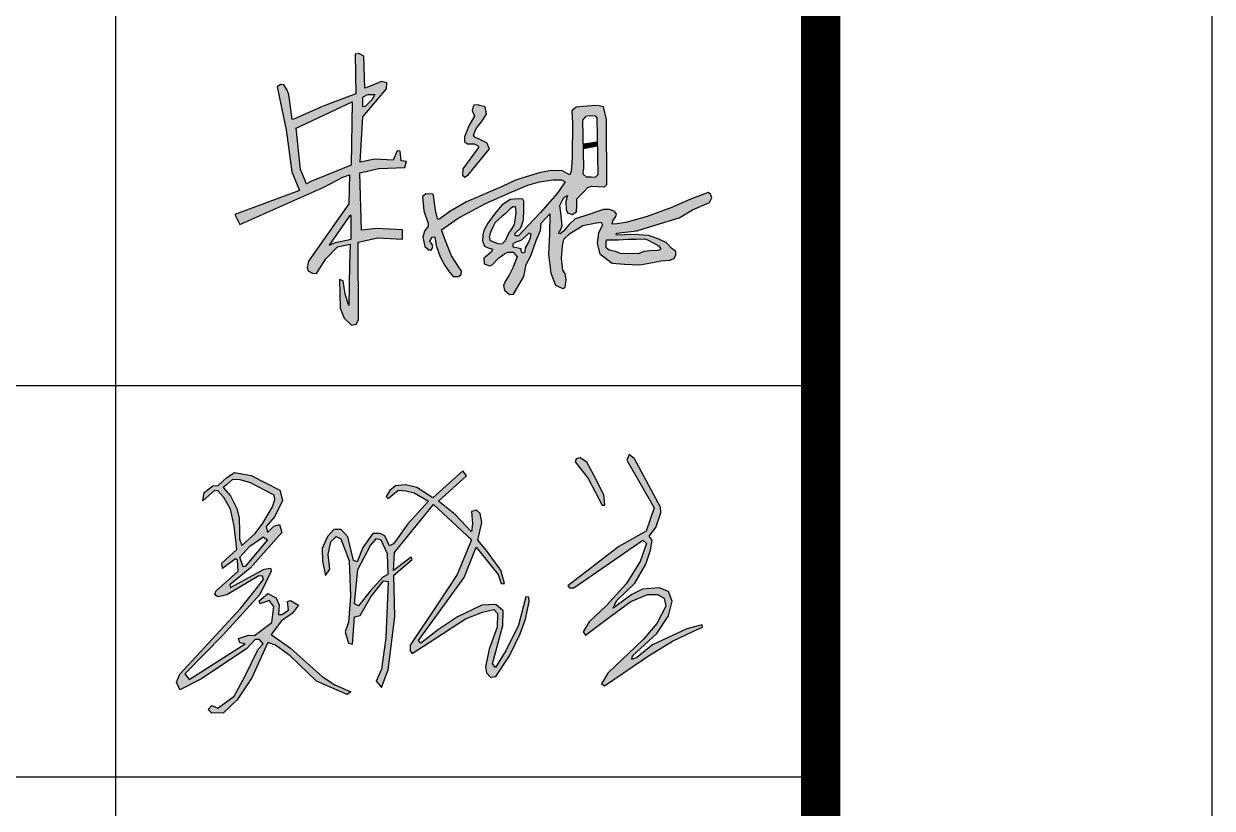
# Model space of a CAD drawing. Extents: x -417156 to 1571408, y 205758 to 1045562.
# Drawn here: x 1565338 to 1571408, y 784795 to 788804 of the extents above; entities that cross this region are included whole.
import ezdxf

# ---------------------------------------------------------------- set-up
doc = ezdxf.new("R2010")
doc.units = 0
doc.header["$LTSCALE"] = 1000
doc.header["$MEASUREMENT"] = 0
doc.layers.get('0').update_dxf_attribs({"linetype": 'CONTINUOUS'})
doc.layers.add('PUB_TITLE', color=4, linetype='CONTINUOUS')

msp = doc.modelspace()

# ---------------------------------------------------------------- hatches: boundary and pattern name
h = msp.add_hatch(color=7)
h.paths.add_polyline_path([(1567054.9, 788043), (1567151.4, 788064.4), (1567284.2, 788069.1), (1567293, 788100.6), (1567266.1, 788104.5), (1567261, 788153.9), (1567245.3, 788154.2), (1567225.5, 788107), (1567130.6, 788112.4), (1567056.7, 788096.7), (1567070.3, 788328.2), (1567191.3, 788472.4), (1567191.8, 788502.3), (1567164.5, 788508.8), (1567098, 788481.7), (1567079.2, 788474.4), (1567074.3, 788638), (1567049.9, 788652.4), (1567031.4, 788648.9), (1567034.4, 788446), (1566867.1, 788382.7), (1566720.8, 788318.7), (1566709.3, 788314.7), (1566692.4, 788443.3), (1566682.2, 788468.6), (1566666.7, 788492.1), (1566648.5, 788493.4), (1566633, 788481.6), (1566678.3, 788262.6), (1566707.3, 788047.2), (1566746.3, 787952.6), (1566416.2, 787828.9), (1566441.3, 787777.9), (1566869.8, 787969.5), (1566967.5, 788020), (1567002.1, 788031.5), (1566998.1, 787883.8), (1566792.9, 787590.5), (1566784.6, 787558.6), (1566790.1, 787542.5), (1566812, 787529), (1566832.9, 787527.2), (1566881.2, 787603.3), (1566940.1, 787664.6), (1567005, 787678.6), (1567001.2, 787574.2), (1566997.9, 787364.3), (1566980, 787422), (1566969.3, 787490.9), (1566950.2, 787496.6), (1566952.2, 787423.2), (1566954.1, 787351.1), (1566974, 787299.9), (1567011.1, 787264.5), (1567036.3, 787268.8), (1567047.7, 787291), (1567046.4, 787687.5), (1567069.9, 787692.6), (1567144.4, 787710.5), (1567272.2, 787703.5), (1567272.2, 787751.1), (1567138.9, 787758.6), (1567062.4, 787750.3)])
h.paths.add_polyline_path([(1567009.9, 788081.7), (1566804.6, 787998.1), (1566781.3, 787986.7), (1566750.9, 788060), (1566728.5, 788270), (1567016.1, 788405.1)], flags=16)
h.paths.add_polyline_path([(1567009.9, 787825.1), (1567009.9, 787702.8), (1566930.8, 787687.1), (1566897.9, 787672), (1567002.8, 787825.1)], flags=16)
h.paths.add_polyline_path([(1567070.3, 788380.5), (1567070.3, 788429.3), (1567094, 788442.3), (1567131.8, 788442.3), (1567115.2, 788415.6), (1567082.1, 788381.3)], flags=16)
h = msp.add_hatch(color=7)
h.paths.add_polyline_path([(1568237.4, 787974.7), (1568304.6, 787970.7), (1568316.4, 787982.4), (1568313.8, 788314.6), (1568299.8, 788379.5), (1568267.7, 788386.6), (1568213.6, 788384), (1568159.4, 788378.4), (1568136.7, 788360.1), (1568140.5, 788295.5), (1568139.5, 788121.5), (1568134, 788047.1), (1568124.6, 788033.1), (1568089.1, 788051.9), (1568033.8, 788054.9), (1567976.5, 788043.9), (1567925.6, 788029.5), (1567848.8, 788005.5), (1567781.5, 787972.1), (1567600, 787894.7), (1567513.4, 787845.1), (1567463.7, 787808.2), (1567453.4, 787804.5), (1567444, 787834.7), (1567438.3, 787873.7), (1567432, 787917.1), (1567428.4, 787933.6), (1567391.7, 787934.4), (1567374.2, 787920.9), (1567380.6, 787847.7), (1567403.7, 787783.2), (1567403.3, 787769.3), (1567384.3, 787743.6), (1567375.8, 787713.9), (1567386.5, 787665.2), (1567406.1, 787648.4), (1567421.2, 787649.6), (1567426.8, 787664.7), (1567423.5, 787676.4), (1567411.3, 787692.7), (1567424.3, 787713.3), (1567437.8, 787716.1), (1567445.1, 787670.6), (1567465.3, 787612.4), (1567488.2, 787568.7), (1567512.9, 787534.6), (1567531.4, 787513.3), (1567558.5, 787511.9), (1567572.3, 787523), (1567573.1, 787541.5), (1567563.2, 787555.3), (1567522, 787618.6), (1567492.3, 787695), (1567471.7, 787750.9), (1567557.5, 787810.6), (1567697.1, 787886.4), (1567826.9, 787943.2), (1567912.6, 787979.3), (1567971.4, 787996.3), (1568040.3, 788006.3), (1568084.2, 788006.3), (1568104, 787995.7), (1568062.9, 787936.2), (1567976.4, 787838.3), (1567914, 787773.7), (1567865.1, 787720.6), (1567851.4, 787721.2), (1567847.2, 787725.8), (1567845.8, 787732.4), (1567876.3, 787761.8), (1567890.3, 787802), (1567891.6, 787855.5), (1567892, 787897.4), (1567887.4, 787907.9), (1567863.5, 787909.8), (1567822.9, 787907), (1567779.4, 787876.4), (1567745.2, 787836.1), (1567707.7, 787784.6), (1567688.6, 787748.6), (1567683.5, 787725.6), (1567681.6, 787694.1), (1567691, 787667.2), (1567710.7, 787659.7), (1567732, 787652.6), (1567727.3, 787639.1), (1567702.4, 787618.1), (1567688.4, 787606.7), (1567689.4, 787577.6), (1567716.3, 787567.7), (1567730.8, 787572.1), (1567762.2, 787607), (1567793.1, 787628.4), (1567811, 787637.9), (1567837.4, 787636.4), (1567857.8, 787613.5), (1567836.4, 787556.2), (1567817.5, 787519.4), (1567799, 787490.5), (1567788.1, 787466.5), (1567793.1, 787442.6), (1567819.5, 787420.2), (1567839.4, 787422.7), (1567892.6, 787511.9), (1567904.6, 787574.2), (1567927.9, 787618.3), (1567955.9, 787696.3), (1567976.5, 787747.3), (1567980.9, 787785.8), (1568025.7, 787833.2), (1568023.9, 787730.3), (1568018.5, 787625.6), (1568030.5, 787528.9), (1568054.3, 787468.9), (1568090.6, 787452), (1568103, 787456.5), (1568108.7, 787497.2), (1568104.1, 787526.6), (1568091, 787545.1), (1568083.7, 787605), (1568089.4, 787670.1), (1568096.7, 787704.3), (1568127.5, 787732.3), (1568166.7, 787755.8), (1568193.6, 787773.1), (1568262.6, 787787.7), (1568286.7, 787789.9), (1568294.5, 787777.3), (1568273.8, 787733.4), (1568266, 787681.7), (1568280.9, 787628), (1568342.6, 787581.1), (1568406.4, 787576.2), (1568485, 787571.9), (1568559.4, 787585.4), (1568592.1, 787593.3), (1568636.7, 787595.4), (1568659.4, 787604.6), (1568667.9, 787623.7), (1568669, 787641.3), (1568650.4, 787654.3), (1568620.6, 787684.4), (1568582, 787703.6), (1568530.3, 787722.5), (1568451.1, 787727.2), (1568365.4, 787724), (1568365.9, 787734), (1568470, 787745.4), (1568550.7, 787771.8), (1568686.4, 787812.8), (1568754.1, 787853.1), (1568839.9, 787890.6), (1568851.9, 787914.5), (1568846.4, 787933.9), (1568833, 787942.8), (1568739.8, 787906.2), (1568642.2, 787863.2), (1568521.3, 787818.5), (1568413.9, 787789), (1568367.3, 787781.8), (1568344, 787780.9), (1568346.4, 787796.6), (1568362.3, 787818.8), (1568365, 787833.4), (1568353, 787845.8), (1568330.4, 787854.6), (1568298.9, 787854.6), (1568203.3, 787823.5), (1568153.9, 787807.6), (1568122.1, 787776.6), (1568093.9, 787744.5), (1568077, 787731.3), (1568070, 787731.8), (1568072.8, 787739), (1568079.1, 787749), (1568084.3, 787763.4), (1568087.5, 787771.7), (1568080.9, 787838.2), (1568076.4, 787875), (1568095.8, 787915.8), (1568114.8, 787926.8), (1568107.3, 787895.9), (1568108.3, 787854.6), (1568115.3, 787837.7), (1568139.7, 787828.7), (1568161.6, 787843.1), (1568163.6, 787876), (1568163.6, 787910), (1568199.5, 787946.8), (1568218.9, 787966.7)])
h.paths.add_polyline_path([(1568195.9, 788035.1), (1568199.2, 788068.1), (1568194.1, 788311.9), (1568210.1, 788332.2), (1568225.2, 788336.2), (1568256.2, 788333.5), (1568265.5, 788322.9), (1568269.5, 788033), (1568256.4, 788018.9), (1568238.5, 788020.5), (1568212.1, 788020)], flags=16)
h.paths.add_polyline_path([(1568315, 787699.4), (1568375.3, 787700.2), (1568423.4, 787703.3), (1568465.1, 787703.7), (1568507.7, 787705.3), (1568524.6, 787699.4), (1568556.9, 787682.5), (1568581.8, 787668.7), (1568592.4, 787652.2), (1568580.6, 787645.1), (1568538, 787644.7), (1568506.5, 787640), (1568476.6, 787627.8), (1568385.9, 787630.5), (1568359.9, 787640), (1568327.6, 787647.4), (1568312.3, 787658.5), (1568312.7, 787688)], flags=16)
h.paths.add_polyline_path([(1567851.7, 787861.7), (1567852.2, 787837.8), (1567849.2, 787812.9), (1567845.3, 787777.6), (1567833.3, 787758.1), (1567813.4, 787730.2), (1567797.9, 787697.4), (1567781, 787679.4), (1567758.6, 787681.4), (1567720.7, 787696.5), (1567715.2, 787714.9), (1567724.2, 787742.3), (1567734.1, 787765.2), (1567745.6, 787788.5), (1567781.6, 787821.3), (1567794.7, 787830.7), (1567807, 787843.7), (1567823.5, 787860.2), (1567837.6, 787867.9), (1567848.9, 787868.1)], flags=16)
h.paths.add_polyline_path([(1567930.1, 787731), (1567926.8, 787712.6), (1567917.2, 787688), (1567900.4, 787658.9), (1567899.2, 787636.6), (1567886.4, 787634.2), (1567879.7, 787637.7), (1567877.2, 787645.1), (1567876.4, 787655.4), (1567857.1, 787661.2), (1567836.5, 787663.7), (1567835.3, 787670.9), (1567836.2, 787678.9), (1567848.2, 787686.4), (1567879.7, 787699), (1567914.3, 787731.1), (1567917.8, 787733.3)], flags=16)
for points in [[(1567716.8, 788165.3), (1567702.8, 788196.2), (1567641.7, 788225.5), (1567635.2, 788235.4), (1567648.2, 788269.8), (1567676.1, 788303.1), (1567701.4, 788342.2), (1567694.2, 788379.8), (1567665.6, 788386.7), (1567659.5, 788390.7), (1567635, 788387.7), (1567628.1, 788361.8), (1567641, 788331.4), (1567612.1, 788285.6), (1567588.7, 788225.9), (1567588.8, 788200.2), (1567604.2, 788190.1), (1567637.9, 788190.1), (1567658.5, 788179.8), (1567661.4, 788171.7), (1567580.6, 788063.7), (1567579.6, 788031.2), (1567591.6, 788020.3), (1567610, 788033.7)], [(1568267.2, 788200.3), (1568196.7, 788190), (1568197.2, 788164.7), (1568267.5, 788178)]]:
    msp.add_hatch(color=7).paths.add_polyline_path(points)
h = msp.add_hatch(color=256)
h.paths.add_polyline_path([(1568458.2, 786581.7), (1568429.6, 786603.6), (1568418.9, 786574.6), (1568557.3, 786330), (1568517.6, 786212), (1568377.1, 786132.1), (1568116.7, 785931.9), (1568125.5, 785921.3), (1568147.7, 785922.2), (1568500.1, 786165), (1568518.5, 786148.5), (1568486.5, 786056.6), (1568414.9, 785941.6), (1568315, 785830.8), (1568226, 785748.6), (1568195, 785697.4), (1568207.6, 785679), (1568337.3, 785776.7), (1568438.1, 785852.6), (1568523.4, 785888), (1568575.7, 785888), (1568608.6, 785868.7), (1568618.3, 785828.1), (1568570.8, 785740.1), (1568503, 785659.4), (1568425.6, 785584.9), (1568364.4, 785526.2), (1568321.6, 785485), (1568288.1, 785431.2), (1568303.6, 785421.5), (1568393.6, 785482.4), (1568523.5, 785570.3), (1568650.7, 785648.5), (1568755.2, 785699.3), (1568805.3, 785721), (1568803.3, 785733.2), (1568724.6, 785712.2), (1568549, 785630.2), (1568468.9, 785566.5), (1568444.5, 785556.3), (1568447.2, 785574.6), (1568571.4, 785688.5), (1568631, 785778.6), (1568649.4, 785852.8), (1568631.8, 785902.3), (1568583, 785921.9), (1568498.9, 785914.5), (1568443.3, 785888), (1568374.1, 785836.6), (1568348.2, 785817.3), (1568366, 785855.5), (1568459.5, 785945.6), (1568515.2, 786042.2), (1568539.6, 786114.7), (1568547.1, 786165.5), (1568532.1, 786185.1), (1568566.2, 786230.3), (1568591.3, 786305.5), (1568589.9, 786334.6)])
h.paths.add_polyline_path([(1568179.6, 786585.4), (1568158.8, 786581.6), (1568154.5, 786565), (1568221.1, 786479.8), (1568293.1, 786343.7), (1568306.4, 786343.7), (1568300.9, 786397.6), (1568250.8, 786493.9), (1568214, 786564.6)], flags=17)
h.paths.add_polyline_path([(1567106.5, 785904), (1567046.8, 785829.5), (1567027.5, 785840.6), (1567044.8, 786015.7), (1567109.6, 786138.1), (1567139.1, 786174.1), (1567161.1, 786167.7), (1567194.5, 786096.8), (1567198, 785989.8), (1567171.8, 785977)], flags=16)
h.paths.add_polyline_path([(1566864.1, 786060.4), (1566878.4, 785984.7), (1566901.1, 786016.4), (1566892.2, 786092.5), (1566906.1, 786156.7), (1566932.8, 786184.4), (1566957.5, 786172.6), (1567000.1, 786058.9), (1567007, 785879), (1566996.1, 785747), (1566980.3, 785696.6), (1566997.1, 785639.2), (1567016.9, 785633.3), (1567027.8, 785773.7), (1567056.5, 785780.6), (1567110.9, 785876.5), (1567175.2, 785957.6), (1567199.9, 785953.6), (1567187.1, 785666.9), (1567165.3, 785505.3), (1567138.6, 785445), (1567165.3, 785412.4), (1567199.9, 785502.4), (1567232.6, 785773.7), (1567227.9, 785986.2), (1567321.5, 786066.5), (1567317.4, 786079), (1567225.9, 786011.1), (1567232.1, 786101.8), (1567431, 786348.2), (1567625.6, 786166.2), (1567551.9, 785990.2), (1567452.5, 785840.4), (1567311.4, 785627.9), (1567311.6, 785600), (1567322.3, 785586.3), (1567437.1, 785661.2), (1567594.2, 785763.7), (1567681.2, 785798), (1567739.5, 785810.2), (1567757.9, 785791.1), (1567756.4, 785720.8), (1567714.3, 785608.9), (1567696.7, 785517.2), (1567701.3, 785487.4), (1567722.7, 785464.4), (1567748.7, 785469), (1567818.3, 785574.5), (1567872.7, 785687.1), (1567900.7, 785761.6), (1567920.2, 785851.1), (1567917.2, 785874.5), (1567902.9, 785876), (1567865.2, 785731.4), (1567801.9, 785603.5), (1567746.8, 785515), (1567732.5, 785533.8), (1567785.3, 785729.1), (1567786.1, 785804.4), (1567749.9, 785836.1), (1567676.8, 785832.3), (1567553.9, 785773.6), (1567456.7, 785708.1), (1567366.3, 785639.6), (1567353.6, 785651.7), (1567587.9, 785973.9), (1567647.9, 786130.1), (1567724.7, 786034.1), (1567760.8, 785989.1), (1567777.1, 785943.4), (1567793.6, 785943.4), (1567774.4, 786012.3), (1567700.9, 786112.2), (1567656.9, 786165.4), (1567677, 786255.1), (1567668.7, 786301.7), (1567650.4, 786318.3), (1567624.6, 786312.5), (1567630.4, 786250.1), (1567624.6, 786207.8), (1567541.4, 786295.8), (1567456.2, 786364.3), (1567599.1, 786493.6), (1567580.9, 786519.2), (1567426.7, 786381.5), (1567345.3, 786434.4), (1567287.7, 786448), (1567236.5, 786443), (1567207, 786418.5), (1567189.7, 786387.6), (1567199.8, 786378.2), (1567232.2, 786404.9), (1567252, 786421.1), (1567289.1, 786417.1), (1567332.2, 786406.7), (1567404.9, 786364.9), (1567299.8, 786248.1), (1567244.8, 786172), (1567226.2, 786146.1), (1567205.5, 786135.7), (1567182.7, 786188.1), (1567158.5, 786198.7), (1567120.7, 786198.7), (1567069.1, 786127.9), (1567040.8, 786054.8), (1567021.6, 786060.9), (1566992.7, 786182.9), (1566959.4, 786219.2), (1566922.1, 786219.7), (1566889.8, 786184.4), (1566862.5, 786123.4)])
h.paths.add_polyline_path([(1566458.7, 786028.7), (1566442.2, 786079.2), (1566492.3, 786134.2), (1566541.8, 786168.7), (1566560.5, 786181.7), (1566582.9, 786166.2), (1566468.3, 786030.7)], flags=16)
h.paths.add_polyline_path([(1566440.4, 786172.9), (1566452, 786137.3), (1566519.1, 786199.6), (1566559.8, 786251.4), (1566608.8, 786336.4), (1566619.7, 786372.7), (1566616.2, 786394.8), (1566496.5, 786457.6), (1566442.7, 786473.8), (1566403.5, 786474.8), (1566373.1, 786448.4), (1566357.1, 786434.6), (1566394.4, 786391), (1566425.4, 786327.6), (1566438.7, 786278.5), (1566440.2, 786213)], flags=16)
h.paths.add_polyline_path([(1566311.7, 786419), (1566253.3, 786365.9), (1566258.7, 786409.1), (1566303.2, 786443.3), (1566330.9, 786444), (1566374.6, 786485.3), (1566414.3, 786510.7), (1566499.3, 786496.4), (1566646.1, 786420.3), (1566658.8, 786367.9), (1566620.7, 786287), (1566576.3, 786235.4), (1566582.6, 786204.5), (1566615.2, 786237), (1566643.8, 786245), (1566655.5, 786204.6), (1566495, 786022.1), (1566389.8, 785937.2), (1566394.2, 785924.1), (1566565.1, 786016.9), (1566597.5, 786023), (1566601.9, 786007.3), (1566543.6, 785888.3), (1566356.7, 785680.7), (1566159.9, 785481.9), (1566183, 785453.3), (1566468.9, 785635.7), (1566441.4, 785641.2), (1566434.8, 785662), (1566485.4, 785679.6), (1566516.1, 785678.5), (1566605.2, 785744.4), (1566615.1, 785825.7), (1566590.9, 785857.6), (1566544.7, 785840), (1566540.3, 785855.4), (1566584.3, 785892.7), (1566627.2, 785870.7), (1566642.6, 785832.3), (1566638.2, 785785.1), (1566655.8, 785786.2), (1566689.9, 785807), (1566685.5, 785851), (1566699.8, 785857.6), (1566740.5, 785833.4), (1566709.7, 785791.6), (1566653.6, 785753.2), (1566601.9, 785682.9), (1566700.9, 785613.7), (1566799.8, 785524.7), (1566861.9, 785469), (1566926.5, 785426.5), (1567009, 785390.2), (1566989.2, 785377.1), (1566833.1, 785444.1), (1566697.8, 785573.7), (1566623.1, 785628.6), (1566584.6, 785642.9), (1566503.2, 785461.6), (1566428.4, 785348.5), (1566357.6, 785282.9), (1566299, 785281.4), (1566279, 785299.8), (1566298.2, 785319.8), (1566329.1, 785306), (1566412.3, 785368.3), (1566467.8, 785468.1), (1566535.6, 785608.9), (1566560.2, 785635.1), (1566541.7, 785657.4), (1566520.2, 785658.2), (1566477.8, 785611.2), (1566245.2, 785456.5), (1566135, 785399.6), (1566118.8, 785439.6), (1566134.2, 785481.2), (1566444.7, 785816.4), (1566527.2, 785917.6), (1566552.5, 785951.7), (1566561.9, 785964.4), (1566556.7, 785981.6), (1566538.5, 785982.3), (1566375.6, 785885.7), (1566330.9, 785875.6), (1566313.3, 785886.4), (1566319.4, 785904.7), (1566433.7, 786006.9), (1566429.6, 786062.9), (1566419.6, 786069.6), (1566352.9, 786020.9), (1566348.9, 786046.9), (1566425.6, 786117.6), (1566412.1, 786237.7), (1566393.9, 786322.9), (1566359.8, 786383.3), (1566328.7, 786417.3)])

# ---------------------------------------------------------------- linework, layer by layer
for p, q in [((1568158.8, 786581.6), (1568154.5, 786565)), ((1568154.5, 786565), (1568221.1, 786479.8)), ((1568179.6, 786585.4), (1568158.8, 786581.6)), ((1568214, 786564.6), (1568179.6, 786585.4)), ((1568250.8, 786493.9), (1568214, 786564.6)), ((1568429.6, 786603.6), (1568418.9, 786574.6)), ((1568418.9, 786574.6), (1568557.3, 786330)), ((1568458.2, 786581.7), (1568429.6, 786603.6)), ((1568589.9, 786334.6), (1568458.2, 786581.7)), ((1566374.6, 786485.3), (1566414.3, 786510.7)), ((1566414.3, 786510.7), (1566499.3, 786496.4)), ((1566499.3, 786496.4), (1566646.1, 786420.3)), ((1567580.9, 786519.2), (1567426.7, 786381.5)), ((1567456.2, 786364.3), (1567599.1, 786493.6)), ((1567599.1, 786493.6), (1567580.9, 786519.2)), ((1568300.9, 786397.6), (1568250.8, 786493.9)), ((1566258.7, 786409.1), (1566303.2, 786443.3)), ((1566303.2, 786443.3), (1566330.9, 786444)), ((1566330.9, 786444), (1566374.6, 786485.3)), ((1566373.1, 786448.4), (1566357.1, 786434.6)), ((1566357.1, 786434.6), (1566394.4, 786391)), ((1566403.5, 786474.8), (1566373.1, 786448.4)), ((1566442.7, 786473.8), (1566403.5, 786474.8)), ((1566496.5, 786457.6), (1566442.7, 786473.8)), ((1566616.2, 786394.8), (1566496.5, 786457.6)), ((1567236.5, 786443), (1567207, 786418.5)), ((1567287.7, 786448), (1567236.5, 786443)), ((1567345.3, 786434.4), (1567287.7, 786448)), ((1567426.7, 786381.5), (1567345.3, 786434.4)), ((1568221.1, 786479.8), (1568293.1, 786343.7)), ((1566311.7, 786419), (1566253.3, 786365.9)), ((1566253.3, 786365.9), (1566258.7, 786409.1)), ((1566328.7, 786417.3), (1566311.7, 786419)), ((1566359.8, 786383.3), (1566328.7, 786417.3)), ((1566393.9, 786322.9), (1566359.8, 786383.3)), ((1566394.4, 786391), (1566425.4, 786327.6)), ((1566608.8, 786336.4), (1566619.7, 786372.7)), ((1566619.7, 786372.7), (1566616.2, 786394.8)), ((1566646.1, 786420.3), (1566658.8, 786367.9)), ((1567207, 786418.5), (1567189.7, 786387.6)), ((1567189.7, 786387.6), (1567199.8, 786378.2)), ((1567199.8, 786378.2), (1567232.2, 786404.9)), ((1567232.2, 786404.9), (1567252, 786421.1)), ((1567252, 786421.1), (1567289.1, 786417.1)), ((1567289.1, 786417.1), (1567332.2, 786406.7)), ((1567332.2, 786406.7), (1567404.9, 786364.9)), ((1568306.4, 786343.7), (1568300.9, 786397.6)), ((1566412.1, 786237.7), (1566393.9, 786322.9)), ((1566425.4, 786327.6), (1566438.7, 786278.5)), ((1566559.8, 786251.4), (1566608.8, 786336.4)), ((1566658.8, 786367.9), (1566620.7, 786287)), ((1567232.1, 786101.8), (1567431, 786348.2)), ((1567404.9, 786364.9), (1567299.8, 786248.1)), ((1567431, 786348.2), (1567625.6, 786166.2)), ((1567541.4, 786295.8), (1567456.2, 786364.3)), ((1567650.4, 786318.3), (1567624.6, 786312.5)), ((1567624.6, 786312.5), (1567630.4, 786250.1)), ((1567668.7, 786301.7), (1567650.4, 786318.3)), ((1568293.1, 786343.7), (1568306.4, 786343.7)), ((1568557.3, 786330), (1568517.6, 786212)), ((1568591.3, 786305.5), (1568589.9, 786334.6)), ((1566438.7, 786278.5), (1566440.2, 786213)), ((1566519.1, 786199.6), (1566559.8, 786251.4)), ((1566620.7, 786287), (1566576.3, 786235.4)), ((1567624.6, 786207.8), (1567541.4, 786295.8)), ((1567656.9, 786165.4), (1567677, 786255.1)), ((1567677, 786255.1), (1567668.7, 786301.7)), ((1568566.2, 786230.3), (1568591.3, 786305.5)), ((1566425.6, 786117.6), (1566412.1, 786237.7)), ((1566440.2, 786213), (1566440.4, 786172.9)), ((1566452, 786137.3), (1566519.1, 786199.6)), ((1566655.5, 786204.6), (1566495, 786022.1)), ((1566576.3, 786235.4), (1566582.6, 786204.5)), ((1566582.6, 786204.5), (1566615.2, 786237)), ((1566615.2, 786237), (1566643.8, 786245)), ((1566643.8, 786245), (1566655.5, 786204.6)), ((1566922.1, 786219.7), (1566889.8, 786184.4)), ((1566959.4, 786219.2), (1566922.1, 786219.7)), ((1566992.7, 786182.9), (1566959.4, 786219.2)), ((1567120.7, 786198.7), (1567069.1, 786127.9)), ((1567158.5, 786198.7), (1567120.7, 786198.7)), ((1567182.7, 786188.1), (1567158.5, 786198.7)), ((1567299.8, 786248.1), (1567244.8, 786172)), ((1567630.4, 786250.1), (1567624.6, 786207.8)), ((1568517.6, 786212), (1568377.1, 786132.1)), ((1568532.1, 786185.1), (1568566.2, 786230.3)), ((1566440.4, 786172.9), (1566452, 786137.3)), ((1566442.2, 786079.2), (1566492.3, 786134.2)), ((1566582.9, 786166.2), (1566468.3, 786030.7)), ((1566492.3, 786134.2), (1566541.8, 786168.7)), ((1566541.8, 786168.7), (1566560.5, 786181.7)), ((1566560.5, 786181.7), (1566582.9, 786166.2)), ((1566889.8, 786184.4), (1566862.5, 786123.4)), ((1566892.2, 786092.5), (1566906.1, 786156.7)), ((1566906.1, 786156.7), (1566932.8, 786184.4)), ((1566932.8, 786184.4), (1566957.5, 786172.6)), ((1566957.5, 786172.6), (1567000.1, 786058.9)), ((1567021.6, 786060.9), (1566992.7, 786182.9)), ((1567044.8, 786015.7), (1567109.6, 786138.1)), ((1567109.6, 786138.1), (1567139.1, 786174.1)), ((1567139.1, 786174.1), (1567161.1, 786167.7)), ((1567161.1, 786167.7), (1567194.5, 786096.8)), ((1567205.5, 786135.7), (1567182.7, 786188.1)), ((1567226.2, 786146.1), (1567205.5, 786135.7)), ((1567244.8, 786172), (1567226.2, 786146.1)), ((1567625.6, 786166.2), (1567551.9, 785990.2)), ((1567587.9, 785973.9), (1567647.9, 786130.1)), ((1567647.9, 786130.1), (1567724.7, 786034.1)), ((1567700.9, 786112.2), (1567656.9, 786165.4)), ((1568377.1, 786132.1), (1568116.7, 785931.9)), ((1568147.7, 785922.2), (1568500.1, 786165)), ((1568518.5, 786148.5), (1568486.5, 786056.6)), ((1568500.1, 786165), (1568518.5, 786148.5)), ((1568547.1, 786165.5), (1568532.1, 786185.1)), ((1568539.6, 786114.7), (1568547.1, 786165.5)), ((1566348.9, 786046.9), (1566425.6, 786117.6)), ((1566419.6, 786069.6), (1566352.9, 786020.9)), ((1566429.6, 786062.9), (1566419.6, 786069.6)), ((1566458.7, 786028.7), (1566442.2, 786079.2)), ((1566862.5, 786123.4), (1566864.1, 786060.4)), ((1566901.1, 786016.4), (1566892.2, 786092.5)), ((1567069.1, 786127.9), (1567040.8, 786054.8)), ((1567194.5, 786096.8), (1567198, 785989.8)), ((1567225.9, 786011.1), (1567232.1, 786101.8)), ((1567317.4, 786079), (1567225.9, 786011.1)), ((1567321.5, 786066.5), (1567317.4, 786079)), ((1567774.4, 786012.3), (1567700.9, 786112.2)), ((1568515.2, 786042.2), (1568539.6, 786114.7)), ((1566352.9, 786020.9), (1566348.9, 786046.9)), ((1566495, 786022.1), (1566389.8, 785937.2)), ((1566394.2, 785924.1), (1566565.1, 786016.9)), ((1566433.7, 786006.9), (1566429.6, 786062.9)), ((1566468.3, 786030.7), (1566458.7, 786028.7)), ((1566565.1, 786016.9), (1566597.5, 786023)), ((1566597.5, 786023), (1566601.9, 786007.3)), ((1566864.1, 786060.4), (1566878.4, 785984.7)), ((1566878.4, 785984.7), (1566901.1, 786016.4)), ((1567000.1, 786058.9), (1567007, 785879)), ((1567040.8, 786054.8), (1567021.6, 786060.9)), ((1567027.5, 785840.6), (1567044.8, 786015.7)), ((1567227.9, 785986.2), (1567321.5, 786066.5)), ((1567724.7, 786034.1), (1567760.8, 785989.1)), ((1567793.6, 785943.4), (1567774.4, 786012.3)), ((1568486.5, 786056.6), (1568414.9, 785941.6)), ((1568459.5, 785945.6), (1568515.2, 786042.2)), ((1566319.4, 785904.7), (1566433.7, 786006.9)), ((1566538.5, 785982.3), (1566375.6, 785885.7)), ((1566527.2, 785917.6), (1566552.5, 785951.7)), ((1566556.7, 785981.6), (1566538.5, 785982.3)), ((1566601.9, 786007.3), (1566543.6, 785888.3)), ((1566552.5, 785951.7), (1566561.9, 785964.4)), ((1566561.9, 785964.4), (1566556.7, 785981.6)), ((1567171.8, 785977), (1567106.5, 785904)), ((1567110.9, 785876.5), (1567175.2, 785957.6)), ((1567198, 785989.8), (1567171.8, 785977)), ((1567175.2, 785957.6), (1567199.9, 785953.6)), ((1567199.9, 785953.6), (1567187.1, 785666.9)), ((1567232.6, 785773.7), (1567227.9, 785986.2)), ((1567353.6, 785651.7), (1567587.9, 785973.9)), ((1567551.9, 785990.2), (1567452.5, 785840.4)), ((1567760.8, 785989.1), (1567777.1, 785943.4)), ((1566313.3, 785886.4), (1566319.4, 785904.7)), ((1566330.9, 785875.6), (1566313.3, 785886.4)), ((1566543.6, 785888.3), (1566356.7, 785680.7)), ((1566389.8, 785937.2), (1566394.2, 785924.1)), ((1566444.7, 785816.4), (1566527.2, 785917.6)), ((1566540.3, 785855.4), (1566584.3, 785892.7)), ((1566584.3, 785892.7), (1566627.2, 785870.7)), ((1567106.5, 785904), (1567046.8, 785829.5)), ((1567777.1, 785943.4), (1567793.6, 785943.4)), ((1568116.7, 785931.9), (1568125.5, 785921.3)), ((1568125.5, 785921.3), (1568147.7, 785922.2)), ((1568414.9, 785941.6), (1568315, 785830.8)), ((1568366, 785855.5), (1568459.5, 785945.6)), ((1568443.3, 785888), (1568374.1, 785836.6)), ((1568438.1, 785852.6), (1568523.4, 785888)), ((1568498.9, 785914.5), (1568443.3, 785888)), ((1568583, 785921.9), (1568498.9, 785914.5)), ((1568523.4, 785888), (1568575.7, 785888)), ((1568575.7, 785888), (1568608.6, 785868.7)), ((1568631.8, 785902.3), (1568583, 785921.9)), ((1568649.4, 785852.8), (1568631.8, 785902.3)), ((1566375.6, 785885.7), (1566330.9, 785875.6)), ((1566544.7, 785840), (1566540.3, 785855.4)), ((1566590.9, 785857.6), (1566544.7, 785840)), ((1566544.7, 785840), (1566544.7, 785840)), ((1566615.1, 785825.7), (1566590.9, 785857.6)), ((1566605.2, 785744.4), (1566615.1, 785825.7)), ((1566627.2, 785870.7), (1566642.6, 785832.3)), ((1566642.6, 785832.3), (1566638.2, 785785.1)), ((1566685.5, 785851), (1566699.8, 785857.6)), ((1566689.9, 785807), (1566685.5, 785851)), ((1566699.8, 785857.6), (1566740.5, 785833.4)), ((1566740.5, 785833.4), (1566709.7, 785791.6)), ((1567007, 785879), (1566996.1, 785747)), ((1567046.8, 785829.5), (1567027.5, 785840.6)), ((1567056.5, 785780.6), (1567110.9, 785876.5)), ((1567452.5, 785840.4), (1567311.4, 785627.9)), ((1567676.8, 785832.3), (1567553.9, 785773.6)), ((1567749.9, 785836.1), (1567676.8, 785832.3)), ((1567786.1, 785804.4), (1567749.9, 785836.1)), ((1567902.9, 785876), (1567865.2, 785731.4)), ((1567900.7, 785761.6), (1567920.2, 785851.1)), ((1567917.2, 785874.5), (1567902.9, 785876)), ((1567920.2, 785851.1), (1567917.2, 785874.5)), ((1568315, 785830.8), (1568226, 785748.6)), ((1568337.3, 785776.7), (1568438.1, 785852.6)), ((1568348.2, 785817.3), (1568366, 785855.5)), ((1568374.1, 785836.6), (1568348.2, 785817.3)), ((1568618.3, 785828.1), (1568570.8, 785740.1)), ((1568608.6, 785868.7), (1568618.3, 785828.1)), ((1568631, 785778.6), (1568649.4, 785852.8)), ((1566134.2, 785481.2), (1566444.7, 785816.4)), ((1566638.2, 785785.1), (1566655.8, 785786.2)), ((1566709.7, 785791.6), (1566653.6, 785753.2)), ((1566655.8, 785786.2), (1566689.9, 785807)), ((1567016.9, 785633.3), (1567027.8, 785773.7)), ((1567027.8, 785773.7), (1567056.5, 785780.6)), ((1567199.9, 785502.4), (1567232.6, 785773.7)), ((1567553.9, 785773.6), (1567456.7, 785708.1)), ((1567594.2, 785763.7), (1567681.2, 785798)), ((1567681.2, 785798), (1567739.5, 785810.2)), ((1567739.5, 785810.2), (1567757.9, 785791.1)), ((1567757.9, 785791.1), (1567756.4, 785720.8)), ((1567785.3, 785729.1), (1567786.1, 785804.4)), ((1568207.6, 785679), (1568337.3, 785776.7)), ((1568571.4, 785688.5), (1568631, 785778.6)), ((1566516.1, 785678.5), (1566605.2, 785744.4)), ((1566653.6, 785753.2), (1566601.9, 785682.9)), ((1566996.1, 785747), (1566980.3, 785696.6)), ((1567456.7, 785708.1), (1567366.3, 785639.6)), ((1567437.1, 785661.2), (1567594.2, 785763.7)), ((1567756.4, 785720.8), (1567714.3, 785608.9)), ((1567732.5, 785533.8), (1567785.3, 785729.1)), ((1567865.2, 785731.4), (1567801.9, 785603.5)), ((1567872.7, 785687.1), (1567900.7, 785761.6)), ((1568226, 785748.6), (1568195, 785697.4)), ((1568570.8, 785740.1), (1568503, 785659.4)), ((1568724.6, 785712.2), (1568549, 785630.2)), ((1568803.3, 785733.2), (1568724.6, 785712.2)), ((1568755.2, 785699.3), (1568805.3, 785721)), ((1568805.3, 785721), (1568803.3, 785733.2)), ((1566356.7, 785680.7), (1566159.9, 785481.9)), ((1566434.8, 785662), (1566485.4, 785679.6)), ((1566441.4, 785641.2), (1566434.8, 785662)), ((1566520.2, 785658.2), (1566477.8, 785611.2)), ((1566485.4, 785679.6), (1566516.1, 785678.5)), ((1566541.7, 785657.4), (1566520.2, 785658.2)), ((1566560.2, 785635.1), (1566541.7, 785657.4)), ((1566601.9, 785682.9), (1566700.9, 785613.7)), ((1566980.3, 785696.6), (1566997.1, 785639.2)), ((1567187.1, 785666.9), (1567165.3, 785505.3)), ((1567322.3, 785586.3), (1567437.1, 785661.2)), ((1567366.3, 785639.6), (1567353.6, 785651.7)), ((1567818.3, 785574.5), (1567872.7, 785687.1)), ((1568195, 785697.4), (1568207.6, 785679)), ((1568503, 785659.4), (1568425.6, 785584.9)), ((1568447.2, 785574.6), (1568571.4, 785688.5)), ((1568523.5, 785570.3), (1568650.7, 785648.5)), ((1568650.7, 785648.5), (1568755.2, 785699.3)), ((1566183, 785453.3), (1566468.9, 785635.7)), ((1566477.8, 785611.2), (1566245.2, 785456.5)), ((1566468.9, 785635.7), (1566441.4, 785641.2)), ((1566467.8, 785468.1), (1566535.6, 785608.9)), ((1566584.6, 785642.9), (1566503.2, 785461.6)), ((1566535.6, 785608.9), (1566560.2, 785635.1)), ((1566623.1, 785628.6), (1566584.6, 785642.9)), ((1566697.8, 785573.7), (1566623.1, 785628.6)), ((1566700.9, 785613.7), (1566799.8, 785524.7)), ((1566997.1, 785639.2), (1567016.9, 785633.3)), ((1567311.4, 785627.9), (1567311.6, 785600)), ((1567311.6, 785600), (1567322.3, 785586.3)), ((1567714.3, 785608.9), (1567696.7, 785517.2)), ((1567801.9, 785603.5), (1567746.8, 785515)), ((1568425.6, 785584.9), (1568364.4, 785526.2)), ((1568549, 785630.2), (1568468.9, 785566.5)), ((1566833.1, 785444.1), (1566697.8, 785573.7)), ((1566799.8, 785524.7), (1566861.9, 785469)), ((1567746.8, 785515), (1567732.5, 785533.8)), ((1567748.7, 785469), (1567818.3, 785574.5)), ((1568364.4, 785526.2), (1568321.6, 785485)), ((1568393.6, 785482.4), (1568523.5, 785570.3)), ((1568444.5, 785556.3), (1568447.2, 785574.6)), ((1568468.9, 785566.5), (1568444.5, 785556.3)), ((1566118.8, 785439.6), (1566134.2, 785481.2)), ((1566159.9, 785481.9), (1566183, 785453.3)), ((1566412.3, 785368.3), (1566467.8, 785468.1)), ((1566503.2, 785461.6), (1566428.4, 785348.5)), ((1566861.9, 785469), (1566926.5, 785426.5)), ((1567165.3, 785505.3), (1567138.6, 785445)), ((1567165.3, 785412.4), (1567199.9, 785502.4)), ((1567696.7, 785517.2), (1567701.3, 785487.4)), ((1567701.3, 785487.4), (1567722.7, 785464.4)), ((1567722.7, 785464.4), (1567748.7, 785469)), ((1568321.6, 785485), (1568288.1, 785431.2)), ((1568303.6, 785421.5), (1568393.6, 785482.4)), ((1566135, 785399.6), (1566118.8, 785439.6)), ((1566245.2, 785456.5), (1566135, 785399.6)), ((1566989.2, 785377.1), (1566833.1, 785444.1)), ((1566926.5, 785426.5), (1567009, 785390.2)), ((1567138.6, 785445), (1567165.3, 785412.4)), ((1568288.1, 785431.2), (1568303.6, 785421.5)), ((1566329.1, 785306), (1566412.3, 785368.3)), ((1566428.4, 785348.5), (1566357.6, 785282.9)), ((1567009, 785390.2), (1566989.2, 785377.1)), ((1566279, 785299.8), (1566298.2, 785319.8)), ((1566299, 785281.4), (1566279, 785299.8)), ((1566298.2, 785319.8), (1566329.1, 785306)), ((1566357.6, 785282.9), (1566299, 785281.4))]:
    msp.add_line(p, q)
for points in [[(1567005, 787678.6), (1567001.2, 787574.2), (1566997.9, 787364.3), (1566980, 787422), (1566969.3, 787490.9), (1566950.2, 787496.6), (1566952.2, 787423.2), (1566954.1, 787351.1), (1566974, 787299.9), (1567011.1, 787264.5), (1567036.3, 787268.8), (1567047.7, 787291), (1567046.4, 787687.5), (1567069.9, 787692.6), (1567144.4, 787710.5), (1567272.2, 787703.5), (1567272.2, 787751.1), (1567138.9, 787758.6), (1567062.4, 787750.3), (1567054.9, 788043), (1567151.4, 788064.4), (1567284.2, 788069.1), (1567293, 788100.6), (1567266.1, 788104.5), (1567261, 788153.9), (1567245.3, 788154.2), (1567225.5, 788107), (1567130.6, 788112.4), (1567056.7, 788096.7), (1567070.3, 788328.2), (1567191.3, 788472.4), (1567191.8, 788502.3), (1567164.5, 788508.8), (1567098, 788481.7), (1567079.2, 788474.4), (1567074.3, 788638), (1567049.9, 788652.4), (1567031.4, 788648.9), (1567034.4, 788446), (1566867.1, 788382.7), (1566720.8, 788318.7), (1566709.3, 788314.7), (1566692.4, 788443.3), (1566682.2, 788468.6), (1566666.7, 788492.1), (1566648.5, 788493.4), (1566633, 788481.6), (1566678.3, 788262.6), (1566707.3, 788047.2), (1566746.3, 787952.6), (1566416.2, 787828.9), (1566441.3, 787777.9), (1566869.8, 787969.5), (1566967.5, 788020), (1567002.1, 788031.5), (1566998.1, 787883.8), (1566792.9, 787590.5), (1566784.6, 787558.6), (1566790.1, 787542.5), (1566812, 787529), (1566832.9, 787527.2), (1566881.2, 787603.3), (1566940.1, 787664.6)], [(1567428.4, 787933.6), (1567391.7, 787934.4), (1567374.2, 787920.9), (1567380.6, 787847.7), (1567403.7, 787783.2), (1567403.3, 787769.3), (1567384.3, 787743.6), (1567375.8, 787713.9), (1567386.5, 787665.2), (1567406.1, 787648.4), (1567421.2, 787649.6), (1567426.8, 787664.7), (1567423.5, 787676.4), (1567411.3, 787692.7), (1567424.3, 787713.3), (1567437.8, 787716.1), (1567445.1, 787670.6), (1567465.3, 787612.4), (1567488.2, 787568.7), (1567512.9, 787534.6), (1567531.4, 787513.3), (1567558.5, 787511.9), (1567572.3, 787523), (1567573.1, 787541.5), (1567563.2, 787555.3), (1567522, 787618.6), (1567492.3, 787695), (1567471.7, 787750.9), (1567557.5, 787810.6), (1567697.1, 787886.4), (1567826.9, 787943.2), (1567912.6, 787979.3), (1567971.4, 787996.3), (1568040.3, 788006.3), (1568084.2, 788006.3), (1568104, 787995.7), (1568062.9, 787936.2), (1567976.4, 787838.3), (1567914, 787773.7), (1567865.1, 787720.6), (1567851.4, 787721.2), (1567847.2, 787725.8), (1567845.8, 787732.4), (1567876.3, 787761.8), (1567890.3, 787802), (1567891.6, 787855.5), (1567892, 787897.4), (1567887.4, 787907.9), (1567863.5, 787909.8), (1567822.9, 787907), (1567779.4, 787876.4), (1567745.2, 787836.1), (1567707.7, 787784.6), (1567688.6, 787748.6), (1567683.5, 787725.6), (1567681.6, 787694.1), (1567691, 787667.2), (1567710.7, 787659.7), (1567732, 787652.6), (1567727.3, 787639.1), (1567702.4, 787618.1), (1567688.4, 787606.7), (1567689.4, 787577.6), (1567716.3, 787567.7), (1567730.8, 787572.1), (1567762.2, 787607), (1567793.1, 787628.4), (1567811, 787637.9), (1567837.4, 787636.4), (1567857.8, 787613.5), (1567836.4, 787556.2), (1567817.5, 787519.4), (1567799, 787490.5), (1567788.1, 787466.5), (1567793.1, 787442.6), (1567819.5, 787420.2), (1567839.4, 787422.7), (1567892.6, 787511.9), (1567904.6, 787574.2), (1567927.9, 787618.3), (1567955.9, 787696.3), (1567976.5, 787747.3), (1567980.9, 787785.8), (1568025.7, 787833.2), (1568023.9, 787730.3), (1568018.5, 787625.6), (1568030.5, 787528.9), (1568054.3, 787468.9), (1568090.6, 787452), (1568103, 787456.5), (1568108.7, 787497.2), (1568104.1, 787526.6), (1568091, 787545.1), (1568083.7, 787605), (1568089.4, 787670.1), (1568096.7, 787704.3), (1568127.5, 787732.3), (1568166.7, 787755.8), (1568193.6, 787773.1), (1568262.6, 787787.7), (1568286.7, 787789.9), (1568294.5, 787777.3), (1568273.8, 787733.4), (1568266, 787681.7), (1568280.9, 787628), (1568342.6, 787581.1), (1568406.4, 787576.2), (1568485, 787571.9), (1568559.4, 787585.4), (1568592.1, 787593.3), (1568636.7, 787595.4), (1568659.4, 787604.6), (1568667.9, 787623.7), (1568669, 787641.3), (1568650.4, 787654.3), (1568620.6, 787684.4), (1568582, 787703.6), (1568530.3, 787722.5), (1568451.1, 787727.2), (1568365.4, 787724), (1568365.9, 787734), (1568470, 787745.4), (1568550.7, 787771.8), (1568686.4, 787812.8), (1568754.1, 787853.1), (1568839.9, 787890.6), (1568851.9, 787914.5), (1568846.4, 787933.9), (1568833, 787942.8), (1568739.8, 787906.2), (1568642.2, 787863.2), (1568521.3, 787818.5), (1568413.9, 787789), (1568367.3, 787781.8), (1568344, 787780.9), (1568346.4, 787796.6), (1568362.3, 787818.8), (1568365, 787833.4), (1568353, 787845.8), (1568330.4, 787854.6), (1568298.9, 787854.6), (1568203.3, 787823.5), (1568153.9, 787807.6), (1568122.1, 787776.6), (1568093.9, 787744.5), (1568077, 787731.3), (1568070, 787731.8), (1568072.8, 787739), (1568079.1, 787749), (1568084.3, 787763.4), (1568087.5, 787771.7), (1568080.9, 787838.2), (1568076.4, 787875), (1568095.8, 787915.8), (1568114.8, 787926.8), (1568107.3, 787895.9), (1568108.3, 787854.6), (1568115.3, 787837.7), (1568139.7, 787828.7), (1568161.6, 787843.1), (1568163.6, 787876), (1568163.6, 787910), (1568199.5, 787946.8), (1568218.9, 787966.7), (1568237.4, 787974.7), (1568304.6, 787970.7), (1568316.4, 787982.4), (1568313.8, 788314.6), (1568299.8, 788379.5), (1568267.7, 788386.6), (1568213.6, 788384), (1568159.4, 788378.4), (1568136.7, 788360.1), (1568140.5, 788295.5), (1568139.5, 788121.5), (1568134, 788047.1), (1568124.6, 788033.1), (1568089.1, 788051.9), (1568033.8, 788054.9), (1567976.5, 788043.9), (1567925.6, 788029.5), (1567848.8, 788005.5), (1567781.5, 787972.1), (1567600, 787894.7), (1567513.4, 787845.1), (1567463.7, 787808.2), (1567453.4, 787804.5), (1567444, 787834.7), (1567438.3, 787873.7), (1567432, 787917.1)], [(1567659.5, 788390.7), (1567635, 788387.7), (1567628.1, 788361.8), (1567641, 788331.4), (1567612.1, 788285.6), (1567588.7, 788225.9), (1567588.8, 788200.2), (1567604.2, 788190.1), (1567637.9, 788190.1), (1567658.5, 788179.8), (1567661.4, 788171.7), (1567580.6, 788063.7), (1567579.6, 788031.2), (1567591.6, 788020.3), (1567610, 788033.7), (1567716.8, 788165.3), (1567702.8, 788196.2), (1567641.7, 788225.5), (1567635.2, 788235.4), (1567648.2, 788269.8), (1567676.1, 788303.1), (1567701.4, 788342.2), (1567694.2, 788379.8), (1567665.6, 788386.7), (1567665.6, 788386.7), (1567665.6, 788386.7)], [(1568194.1, 788311.9), (1568210.1, 788332.2), (1568225.2, 788336.2), (1568256.2, 788333.5), (1568265.5, 788322.9), (1568269.5, 788033), (1568256.4, 788018.9), (1568238.5, 788020.5), (1568212.1, 788020), (1568195.9, 788035.1), (1568199.2, 788068.1), (1568194.1, 788311.9)]]:
    msp.add_lwpolyline(points, close=True)
for points in [[(1567070.3, 788429.3), (1567094, 788442.3), (1567131.8, 788442.3), (1567115.2, 788415.6), (1567082.1, 788381.3), (1567070.3, 788380.5), (1567070.3, 788429.3)], [(1566728.5, 788270), (1567016.1, 788405.1), (1567009.9, 788081.7), (1566804.6, 787998.1), (1566781.3, 787986.7), (1566750.9, 788060), (1566728.5, 788270)], [(1568196.7, 788190), (1568267.2, 788200.3), (1568267.5, 788178), (1568197.2, 788164.7), (1568196.7, 788190)], [(1567781.6, 787821.3), (1567745.6, 787788.5), (1567734.1, 787765.2), (1567724.2, 787742.3), (1567715.2, 787714.9), (1567720.7, 787696.5), (1567758.6, 787681.4), (1567781, 787679.4), (1567797.9, 787697.4), (1567813.4, 787730.2), (1567833.3, 787758.1), (1567845.3, 787777.6), (1567849.2, 787812.9), (1567852.2, 787837.8), (1567851.7, 787861.7), (1567848.9, 787868.1), (1567837.6, 787867.9), (1567823.5, 787860.2), (1567807, 787843.7), (1567794.7, 787830.7), (1567781.6, 787821.3)], [(1567002.8, 787825.1), (1566897.9, 787672), (1566930.8, 787687.1), (1567009.9, 787702.8), (1567009.9, 787825.1), (1567002.8, 787825.1)], [(1567914.3, 787731.1), (1567879.7, 787699), (1567848.2, 787686.4), (1567836.2, 787678.9), (1567835.3, 787670.9), (1567836.5, 787663.7), (1567857.1, 787661.2), (1567876.4, 787655.4), (1567877.2, 787645.1), (1567879.7, 787637.7), (1567886.4, 787634.2), (1567899.2, 787636.6), (1567900.4, 787658.9), (1567917.2, 787688), (1567926.8, 787712.6), (1567930.1, 787731), (1567917.8, 787733.3), (1567914.3, 787731.1)], [(1568375.3, 787700.2), (1568423.4, 787703.3), (1568465.1, 787703.7), (1568507.7, 787705.3), (1568524.6, 787699.4), (1568556.9, 787682.5), (1568581.8, 787668.7), (1568592.4, 787652.2), (1568580.6, 787645.1), (1568538, 787644.7), (1568506.5, 787640), (1568476.6, 787627.8), (1568385.9, 787630.5), (1568359.9, 787640), (1568327.6, 787647.4), (1568312.3, 787658.5), (1568312.7, 787688), (1568315, 787699.4), (1568375.3, 787700.2)]]:
    msp.add_lwpolyline(points)
at = {"layer": 'PUB_TITLE', "color": 4}
for p, q in [((1565808.3, 780956.2), (1565808.3, 794956.2)), ((1558408.4, 786956.2), (1569408.4, 786956.2)), ((1558408.4, 784956.2), (1569408.4, 784956.2))]:
    msp.add_line(p, q, dxfattribs=at)
at = {"layer": 'PUB_TITLE'}
msp.add_lwpolyline([(1403208.4, 746428), (1571408.4, 746428), (1571408.4, 865228), (1403208.4, 865228)], close=True, dxfattribs=at)
at = {"layer": 'PUB_TITLE', "const_width": 200}
msp.add_lwpolyline([(1408208.4, 748428), (1569408.4, 748428), (1569408.4, 863228), (1408208.4, 863228)], close=True, dxfattribs=at)

doc.saveas('drawing.dxf')
